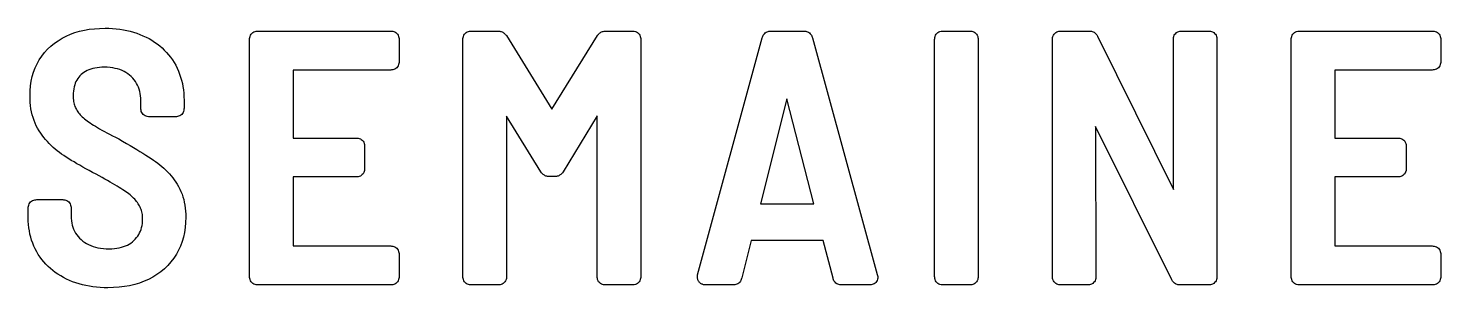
# Model space of a CAD drawing. Header units: millimetres. Extents: x -8.7 to 8.7, y -1.6 to 1.6.
import ezdxf

# ---------------------------------------------------------------- set-up
doc = ezdxf.new("R2010")
doc.units = ezdxf.units.MM

msp = doc.modelspace()

# ---------------------------------------------------------------- linework, layer by layer
for points in [[(-8.664, -0.553), (-8.654, -0.541), (-8.642, -0.531), (-8.63, -0.523), (-8.616, -0.518), (-8.603, -0.515), (-8.59, -0.513), (-8.579, -0.512), (-8.259, -0.512), (-8.248, -0.513), (-8.235, -0.515), (-8.222, -0.518), (-8.209, -0.523), (-8.196, -0.531), (-8.185, -0.541), (-8.175, -0.553), (-8.167, -0.565), (-8.162, -0.579), (-8.158, -0.592), (-8.156, -0.605), (-8.156, -0.616), (-8.156, -0.711), (-8.155, -0.742), (-8.152, -0.772), (-8.148, -0.8), (-8.142, -0.827), (-8.134, -0.852), (-8.125, -0.877), (-8.114, -0.9), (-8.101, -0.923), (-8.087, -0.944), (-8.071, -0.965), (-8.053, -0.985), (-8.033, -1.004), (-8.012, -1.022), (-7.989, -1.038), (-7.965, -1.052), (-7.94, -1.066), (-7.914, -1.077), (-7.886, -1.088), (-7.857, -1.096), (-7.826, -1.104), (-7.793, -1.109), (-7.759, -1.113), (-7.724, -1.116), (-7.686, -1.117), (-7.654, -1.116), (-7.622, -1.114), (-7.592, -1.11), (-7.564, -1.105), (-7.537, -1.098), (-7.511, -1.09), (-7.487, -1.081), (-7.464, -1.071), (-7.442, -1.059), (-7.421, -1.046), (-7.402, -1.031), (-7.384, -1.015), (-7.367, -0.998), (-7.351, -0.98), (-7.337, -0.962), (-7.325, -0.942), (-7.314, -0.922), (-7.304, -0.901), (-7.296, -0.878), (-7.289, -0.855), (-7.284, -0.831), (-7.28, -0.805), (-7.278, -0.778), (-7.277, -0.75), (-7.277, -0.731), (-7.279, -0.713), (-7.28, -0.696), (-7.283, -0.679), (-7.287, -0.663), (-7.291, -0.647), (-7.295, -0.632), (-7.301, -0.617), (-7.307, -0.603), (-7.314, -0.589), (-7.322, -0.575), (-7.331, -0.562), (-7.34, -0.548), (-7.351, -0.535), (-7.362, -0.521), (-7.374, -0.508), (-7.387, -0.495), (-7.401, -0.481), (-7.415, -0.468), (-7.43, -0.455), (-7.447, -0.442), (-7.464, -0.429), (-7.481, -0.416), (-7.5, -0.403), (-7.521, -0.39), (-7.543, -0.376), (-7.566, -0.361), (-7.591, -0.345), (-7.618, -0.329), (-7.646, -0.313), (-7.676, -0.296), (-7.708, -0.278), (-7.741, -0.259), (-7.775, -0.24), (-7.811, -0.221), (-7.849, -0.2), (-7.891, -0.178), (-7.933, -0.155), (-7.973, -0.133), (-8.012, -0.112), (-8.05, -0.09), (-8.086, -0.07), (-8.12, -0.049), (-8.154, -0.029), (-8.185, -0.009), (-8.216, 0.01), (-8.245, 0.029), (-8.272, 0.048), (-8.3, 0.067), (-8.326, 0.087), (-8.352, 0.108), (-8.377, 0.13), (-8.401, 0.153), (-8.425, 0.177), (-8.448, 0.201), (-8.469, 0.226), (-8.491, 0.252), (-8.511, 0.279), (-8.53, 0.307), (-8.549, 0.336), (-8.567, 0.366), (-8.584, 0.397), (-8.598, 0.43), (-8.612, 0.463), (-8.623, 0.498), (-8.634, 0.533), (-8.642, 0.569), (-8.649, 0.606), (-8.654, 0.644), (-8.658, 0.683), (-8.661, 0.722), (-8.661, 0.763), (-8.66, 0.825), (-8.654, 0.886), (-8.646, 0.944), (-8.633, 1.001), (-8.617, 1.056), (-8.598, 1.108), (-8.574, 1.159), (-8.547, 1.207), (-8.517, 1.252), (-8.483, 1.296), (-8.445, 1.337), (-8.404, 1.375), (-8.361, 1.411), (-8.315, 1.443), (-8.266, 1.473), (-8.216, 1.499), (-8.163, 1.522), (-8.109, 1.542), (-8.052, 1.559), (-7.993, 1.572), (-7.932, 1.583), (-7.869, 1.59), (-7.805, 1.595), (-7.738, 1.596), (-7.691, 1.596), (-7.646, 1.593), (-7.601, 1.59), (-7.557, 1.584), (-7.513, 1.577), (-7.471, 1.569), (-7.429, 1.559), (-7.388, 1.548), (-7.349, 1.535), (-7.31, 1.521), (-7.272, 1.504), (-7.234, 1.487), (-7.198, 1.468), (-7.164, 1.448), (-7.13, 1.426), (-7.098, 1.403), (-7.067, 1.379), (-7.038, 1.354), (-7.01, 1.327), (-6.983, 1.299), (-6.958, 1.27), (-6.934, 1.239), (-6.911, 1.207), (-6.89, 1.174), (-6.87, 1.14), (-6.852, 1.105), (-6.836, 1.07), (-6.822, 1.033), (-6.809, 0.995), (-6.798, 0.957), (-6.788, 0.918), (-6.781, 0.878), (-6.775, 0.838), (-6.771, 0.796), (-6.768, 0.754), (-6.767, 0.712), (-6.767, 0.612), (-6.768, 0.6), (-6.77, 0.587), (-6.773, 0.574), (-6.778, 0.561), (-6.786, 0.548), (-6.796, 0.537), (-6.808, 0.527), (-6.82, 0.519), (-6.834, 0.514), (-6.847, 0.51), (-6.86, 0.508), (-6.871, 0.508), (-7.195, 0.508), (-7.206, 0.508), (-7.219, 0.51), (-7.232, 0.514), (-7.245, 0.519), (-7.258, 0.527), (-7.27, 0.537), (-7.28, 0.548), (-7.287, 0.561), (-7.293, 0.574), (-7.296, 0.587), (-7.298, 0.6), (-7.298, 0.612), (-7.298, 0.702), (-7.299, 0.734), (-7.302, 0.764), (-7.306, 0.792), (-7.312, 0.819), (-7.319, 0.845), (-7.328, 0.871), (-7.339, 0.895), (-7.351, 0.918), (-7.365, 0.94), (-7.38, 0.961), (-7.398, 0.981), (-7.417, 1.001), (-7.437, 1.019), (-7.458, 1.036), (-7.481, 1.051), (-7.505, 1.065), (-7.53, 1.076), (-7.556, 1.087), (-7.584, 1.096), (-7.613, 1.103), (-7.644, 1.109), (-7.677, 1.113), (-7.711, 1.116), (-7.746, 1.117), (-7.778, 1.116), (-7.808, 1.114), (-7.837, 1.11), (-7.864, 1.106), (-7.89, 1.1), (-7.914, 1.093), (-7.937, 1.085), (-7.959, 1.075), (-7.979, 1.064), (-7.998, 1.053), (-8.016, 1.04), (-8.033, 1.026), (-8.048, 1.01), (-8.062, 0.994), (-8.075, 0.977), (-8.086, 0.959), (-8.096, 0.94), (-8.105, 0.919), (-8.112, 0.898), (-8.119, 0.874), (-8.124, 0.85), (-8.127, 0.824), (-8.129, 0.796), (-8.13, 0.767), (-8.13, 0.748), (-8.129, 0.73), (-8.127, 0.713), (-8.125, 0.696), (-8.121, 0.68), (-8.118, 0.664), (-8.113, 0.649), (-8.108, 0.635), (-8.103, 0.621), (-8.096, 0.607), (-8.09, 0.595), (-8.082, 0.582), (-8.074, 0.569), (-8.064, 0.557), (-8.054, 0.544), (-8.043, 0.531), (-8.031, 0.519), (-8.018, 0.506), (-8.004, 0.494), (-7.99, 0.481), (-7.974, 0.468), (-7.958, 0.456), (-7.94, 0.443), (-7.922, 0.431), (-7.902, 0.418), (-7.881, 0.404), (-7.857, 0.39), (-7.832, 0.375), (-7.806, 0.36), (-7.777, 0.344), (-7.747, 0.327), (-7.716, 0.31), (-7.682, 0.292), (-7.647, 0.274), (-7.611, 0.255), (-7.571, 0.235), (-7.522, 0.206), (-7.475, 0.18), (-7.43, 0.154), (-7.388, 0.129), (-7.347, 0.104), (-7.309, 0.081), (-7.272, 0.058), (-7.237, 0.036), (-7.204, 0.015), (-7.173, -0.005), (-7.144, -0.025), (-7.117, -0.044), (-7.091, -0.063), (-7.065, -0.083), (-7.04, -0.104), (-7.016, -0.125), (-6.992, -0.148), (-6.97, -0.17), (-6.948, -0.194), (-6.927, -0.218), (-6.907, -0.244), (-6.888, -0.269), (-6.869, -0.296), (-6.852, -0.323), (-6.835, -0.352), (-6.819, -0.382), (-6.805, -0.413), (-6.792, -0.444), (-6.781, -0.477), (-6.772, -0.511), (-6.764, -0.545), (-6.757, -0.58), (-6.752, -0.616), (-6.749, -0.653), (-6.747, -0.69), (-6.746, -0.729), (-6.748, -0.792), (-6.753, -0.855), (-6.762, -0.915), (-6.775, -0.973), (-6.791, -1.029), (-6.811, -1.083), (-6.835, -1.135), (-6.862, -1.185), (-6.893, -1.233), (-6.928, -1.278), (-6.967, -1.321), (-7.008, -1.362), (-7.053, -1.399), (-7.101, -1.434), (-7.151, -1.465), (-7.203, -1.493), (-7.258, -1.517), (-7.315, -1.538), (-7.374, -1.556), (-7.436, -1.571), (-7.499, -1.582), (-7.565, -1.59), (-7.633, -1.595), (-7.703, -1.596), (-7.751, -1.596), (-7.797, -1.593), (-7.843, -1.59), (-7.887, -1.585), (-7.931, -1.578), (-7.974, -1.57), (-8.016, -1.56), (-8.057, -1.549), (-8.097, -1.536), (-8.137, -1.522), (-8.175, -1.507), (-8.213, -1.489), (-8.249, -1.471), (-8.284, -1.451), (-8.318, -1.43), (-8.35, -1.408), (-8.381, -1.384), (-8.411, -1.36), (-8.439, -1.334), (-8.466, -1.307), (-8.492, -1.278), (-8.516, -1.249), (-8.538, -1.218), (-8.56, -1.186), (-8.579, -1.153), (-8.597, -1.119), (-8.614, -1.084), (-8.628, -1.048), (-8.641, -1.012), (-8.652, -0.974), (-8.662, -0.936), (-8.669, -0.897), (-8.675, -0.857), (-8.679, -0.816), (-8.682, -0.775), (-8.683, -0.733), (-8.683, -0.616), (-8.682, -0.605), (-8.68, -0.592), (-8.677, -0.579), (-8.672, -0.565)], [(-4.651, 0.246), (-4.64, 0.246), (-4.627, 0.244), (-4.614, 0.241), (-4.6, 0.235), (-4.588, 0.227), (-4.576, 0.218), (-4.566, 0.206), (-4.558, 0.193), (-4.553, 0.18), (-4.55, 0.167), (-4.548, 0.154), (-4.547, 0.143), (-4.547, -0.13), (-4.548, -0.141), (-4.55, -0.154), (-4.553, -0.167), (-4.558, -0.18), (-4.566, -0.193), (-4.576, -0.205), (-4.588, -0.215), (-4.6, -0.222), (-4.614, -0.228), (-4.627, -0.231), (-4.64, -0.233), (-4.651, -0.233), (-5.426, -0.233), (-5.426, -1.082), (-4.227, -1.082), (-4.215, -1.083), (-4.202, -1.085), (-4.189, -1.088), (-4.176, -1.093), (-4.163, -1.101), (-4.152, -1.111), (-4.142, -1.123), (-4.134, -1.135), (-4.129, -1.149), (-4.125, -1.162), (-4.123, -1.175), (-4.123, -1.186), (-4.123, -1.458), (-4.123, -1.47), (-4.125, -1.483), (-4.129, -1.496), (-4.134, -1.509), (-4.142, -1.522), (-4.152, -1.533), (-4.163, -1.543), (-4.176, -1.551), (-4.189, -1.556), (-4.202, -1.56), (-4.215, -1.562), (-4.227, -1.562), (-5.858, -1.562), (-5.869, -1.562), (-5.882, -1.56), (-5.895, -1.556), (-5.908, -1.551), (-5.921, -1.543), (-5.933, -1.533), (-5.942, -1.522), (-5.95, -1.509), (-5.956, -1.496), (-5.959, -1.483), (-5.961, -1.47), (-5.961, -1.458), (-5.961, 1.458), (-5.961, 1.47), (-5.959, 1.483), (-5.956, 1.496), (-5.95, 1.509), (-5.942, 1.522), (-5.933, 1.533), (-5.921, 1.543), (-5.908, 1.551), (-5.895, 1.556), (-5.882, 1.56), (-5.869, 1.562), (-5.858, 1.562), (-4.227, 1.562), (-4.215, 1.562), (-4.202, 1.56), (-4.189, 1.556), (-4.176, 1.551), (-4.163, 1.543), (-4.152, 1.533), (-4.142, 1.522), (-4.134, 1.509), (-4.129, 1.496), (-4.125, 1.483), (-4.123, 1.47), (-4.123, 1.458), (-4.123, 1.186), (-4.123, 1.175), (-4.125, 1.162), (-4.129, 1.149), (-4.134, 1.135), (-4.142, 1.123), (-4.152, 1.111), (-4.163, 1.101), (-4.176, 1.093), (-4.189, 1.088), (-4.202, 1.085), (-4.215, 1.083), (-4.227, 1.082), (-5.426, 1.082), (-5.426, 0.246)], [(-2.805, -1.483), (-2.809, -1.496), (-2.814, -1.509), (-2.822, -1.522), (-2.832, -1.533), (-2.843, -1.543), (-2.856, -1.551), (-2.869, -1.556), (-2.882, -1.56), (-2.895, -1.562), (-2.907, -1.562), (-3.235, -1.562), (-3.246, -1.562), (-3.259, -1.56), (-3.272, -1.556), (-3.285, -1.551), (-3.298, -1.543), (-3.31, -1.533), (-3.32, -1.522), (-3.327, -1.509), (-3.333, -1.496), (-3.336, -1.483), (-3.338, -1.47), (-3.338, -1.458), (-3.338, 1.458), (-3.338, 1.47), (-3.336, 1.483), (-3.333, 1.496), (-3.327, 1.509), (-3.32, 1.522), (-3.31, 1.533), (-3.298, 1.543), (-3.285, 1.551), (-3.272, 1.556), (-3.259, 1.56), (-3.246, 1.562), (-3.235, 1.562), (-2.907, 1.562), (-2.898, 1.562), (-2.887, 1.56), (-2.877, 1.558), (-2.867, 1.555), (-2.858, 1.551), (-2.849, 1.546), (-2.84, 1.541), (-2.832, 1.535), (-2.825, 1.528), (-2.818, 1.521), (-2.812, 1.514), (-2.805, 1.505), (-2.244, 0.599), (-1.686, 1.505), (-1.68, 1.514), (-1.673, 1.521), (-1.667, 1.528), (-1.659, 1.535), (-1.651, 1.541), (-1.643, 1.546), (-1.634, 1.551), (-1.624, 1.555), (-1.614, 1.558), (-1.604, 1.56), (-1.594, 1.562), (-1.585, 1.562), (-1.257, 1.562), (-1.245, 1.562), (-1.232, 1.56), (-1.219, 1.556), (-1.206, 1.551), (-1.193, 1.543), (-1.182, 1.533), (-1.172, 1.522), (-1.164, 1.509), (-1.159, 1.496), (-1.155, 1.483), (-1.153, 1.47), (-1.153, 1.458), (-1.153, -1.458), (-1.153, -1.47), (-1.155, -1.483), (-1.159, -1.496), (-1.164, -1.509), (-1.172, -1.522), (-1.182, -1.533), (-1.193, -1.543), (-1.206, -1.551), (-1.219, -1.556), (-1.232, -1.56), (-1.245, -1.562), (-1.257, -1.562), (-1.585, -1.562), (-1.596, -1.562), (-1.609, -1.56), (-1.622, -1.556), (-1.635, -1.551), (-1.648, -1.543), (-1.66, -1.533), (-1.67, -1.522), (-1.677, -1.509), (-1.683, -1.496), (-1.686, -1.483), (-1.688, -1.47), (-1.688, -1.458), (-1.688, 0.52), (-2.106, -0.172), (-2.113, -0.181), (-2.119, -0.188), (-2.126, -0.195), (-2.134, -0.202), (-2.142, -0.208), (-2.15, -0.213), (-2.159, -0.218), (-2.169, -0.222), (-2.179, -0.225), (-2.189, -0.227), (-2.199, -0.229), (-2.208, -0.229), (-2.279, -0.229), (-2.288, -0.229), (-2.298, -0.227), (-2.308, -0.225), (-2.318, -0.222), (-2.328, -0.218), (-2.337, -0.213), (-2.345, -0.208), (-2.353, -0.202), (-2.361, -0.195), (-2.368, -0.188), (-2.374, -0.181), (-2.381, -0.172), (-2.803, 0.514), (-2.803, -1.458), (-2.803, -1.47)], [(0.084, -1.493), (0.079, -1.505), (0.072, -1.517), (0.064, -1.529), (0.053, -1.538), (0.042, -1.547), (0.03, -1.553), (0.017, -1.557), (0.005, -1.56), (-0.007, -1.562), (-0.018, -1.562), (-0.354, -1.562), (-0.36, -1.562), (-0.367, -1.561), (-0.374, -1.56), (-0.381, -1.559), (-0.388, -1.557), (-0.395, -1.554), (-0.402, -1.551), (-0.409, -1.547), (-0.416, -1.543), (-0.422, -1.538), (-0.428, -1.533), (-0.433, -1.527), (-0.438, -1.52), (-0.443, -1.514), (-0.446, -1.506), (-0.45, -1.499), (-0.452, -1.491), (-0.454, -1.484), (-0.455, -1.476), (-0.455, -1.469), (-0.455, -1.461), (-0.455, -1.454), (-0.454, -1.447), (-0.453, -1.439), (0.341, 1.478), (0.343, 1.486), (0.347, 1.497), (0.353, 1.509), (0.359, 1.519), (0.368, 1.529), (0.377, 1.538), (0.388, 1.546), (0.4, 1.552), (0.412, 1.557), (0.424, 1.56), (0.436, 1.562), (0.447, 1.562), (0.852, 1.562), (0.863, 1.562), (0.875, 1.56), (0.887, 1.557), (0.899, 1.552), (0.91, 1.546), (0.921, 1.538), (0.931, 1.529), (0.939, 1.519), (0.946, 1.509), (0.951, 1.497), (0.955, 1.486), (0.958, 1.478), (1.754, -1.435), (1.762, -1.457), (1.761, -1.478), (1.758, -1.491), (1.754, -1.505), (1.747, -1.518), (1.738, -1.53), (1.728, -1.54), (1.716, -1.548), (1.703, -1.554), (1.691, -1.558), (1.679, -1.56), (1.668, -1.562), (1.658, -1.562), (1.317, -1.562), (1.306, -1.562), (1.294, -1.56), (1.282, -1.557), (1.27, -1.552), (1.258, -1.546), (1.247, -1.538), (1.238, -1.529), (1.229, -1.519), (1.223, -1.509), (1.217, -1.497), (1.213, -1.486), (1.211, -1.477), (1.091, -1.013), (0.204, -1.013), (0.089, -1.474), (0.088, -1.481)], [(2.489, 1.533), (2.501, 1.543), (2.513, 1.551), (2.526, 1.556), (2.54, 1.56), (2.552, 1.562), (2.564, 1.562), (2.892, 1.562), (2.903, 1.562), (2.916, 1.56), (2.929, 1.556), (2.942, 1.551), (2.955, 1.543), (2.967, 1.533), (2.977, 1.522), (2.984, 1.509), (2.99, 1.496), (2.993, 1.483), (2.995, 1.47), (2.996, 1.458), (2.996, -1.458), (2.995, -1.47), (2.993, -1.483), (2.99, -1.496), (2.984, -1.509), (2.977, -1.522), (2.967, -1.533), (2.955, -1.543), (2.942, -1.551), (2.929, -1.556), (2.916, -1.56), (2.903, -1.562), (2.892, -1.562), (2.564, -1.562), (2.552, -1.562), (2.54, -1.56), (2.526, -1.556), (2.513, -1.551), (2.501, -1.543), (2.489, -1.533), (2.479, -1.522), (2.471, -1.509), (2.466, -1.496), (2.462, -1.483), (2.461, -1.47), (2.46, -1.458), (2.46, 1.458), (2.461, 1.47), (2.462, 1.483), (2.466, 1.496), (2.471, 1.509), (2.479, 1.522)], [(4.442, -1.483), (4.438, -1.496), (4.433, -1.509), (4.425, -1.522), (4.415, -1.533), (4.404, -1.543), (4.391, -1.551), (4.378, -1.556), (4.365, -1.56), (4.352, -1.562), (4.341, -1.562), (4.012, -1.562), (4.001, -1.562), (3.988, -1.56), (3.975, -1.556), (3.962, -1.551), (3.949, -1.543), (3.937, -1.533), (3.928, -1.522), (3.92, -1.509), (3.914, -1.496), (3.911, -1.483), (3.909, -1.47), (3.909, -1.458), (3.909, 1.458), (3.909, 1.47), (3.911, 1.483), (3.914, 1.496), (3.92, 1.509), (3.928, 1.522), (3.937, 1.533), (3.949, 1.543), (3.962, 1.551), (3.975, 1.556), (3.988, 1.56), (4.001, 1.562), (4.012, 1.562), (4.357, 1.562), (4.367, 1.562), (4.378, 1.561), (4.388, 1.559), (4.399, 1.556), (4.41, 1.551), (4.42, 1.546), (4.43, 1.54), (4.439, 1.532), (4.447, 1.524), (4.454, 1.514), (4.46, 1.505), (4.464, 1.497), (5.396, -0.387), (5.396, 1.458), (5.396, 1.47), (5.398, 1.483), (5.402, 1.496), (5.407, 1.509), (5.415, 1.522), (5.425, 1.533), (5.436, 1.543), (5.449, 1.551), (5.462, 1.556), (5.475, 1.56), (5.488, 1.562), (5.499, 1.562), (5.828, 1.562), (5.839, 1.562), (5.852, 1.56), (5.865, 1.556), (5.878, 1.551), (5.891, 1.543), (5.903, 1.533), (5.912, 1.522), (5.92, 1.509), (5.926, 1.496), (5.929, 1.483), (5.931, 1.47), (5.931, 1.458), (5.931, -1.458), (5.931, -1.47), (5.929, -1.483), (5.926, -1.496), (5.92, -1.509), (5.912, -1.522), (5.903, -1.533), (5.891, -1.543), (5.878, -1.551), (5.865, -1.556), (5.852, -1.56), (5.839, -1.562), (5.828, -1.562), (5.483, -1.562), (5.473, -1.562), (5.462, -1.561), (5.452, -1.559), (5.441, -1.556), (5.43, -1.551), (5.42, -1.546), (5.41, -1.54), (5.401, -1.532), (5.393, -1.524), (5.386, -1.514), (5.38, -1.505), (5.376, -1.497), (4.44, 0.387), (4.444, -1.458), (4.444, -1.47)], [(8.166, 0.246), (8.179, 0.244), (8.192, 0.241), (8.205, 0.235), (8.218, 0.227), (8.23, 0.218), (8.24, 0.206), (8.247, 0.193), (8.253, 0.18), (8.256, 0.167), (8.258, 0.154), (8.258, 0.143), (8.258, -0.13), (8.258, -0.141), (8.256, -0.154), (8.253, -0.167), (8.247, -0.18), (8.24, -0.193), (8.23, -0.205), (8.218, -0.215), (8.205, -0.222), (8.192, -0.228), (8.179, -0.231), (8.166, -0.233), (8.155, -0.233), (7.38, -0.233), (7.38, -1.082), (8.579, -1.082), (8.59, -1.083), (8.603, -1.085), (8.616, -1.088), (8.63, -1.093), (8.642, -1.101), (8.654, -1.111), (8.664, -1.123), (8.672, -1.135), (8.677, -1.149), (8.68, -1.162), (8.682, -1.175), (8.683, -1.186), (8.683, -1.458), (8.682, -1.47), (8.68, -1.483), (8.677, -1.496), (8.672, -1.509), (8.664, -1.522), (8.654, -1.533), (8.642, -1.543), (8.63, -1.551), (8.616, -1.556), (8.603, -1.56), (8.59, -1.562), (8.579, -1.562), (6.948, -1.562), (6.937, -1.562), (6.924, -1.56), (6.911, -1.556), (6.898, -1.551), (6.885, -1.543), (6.873, -1.533), (6.863, -1.522), (6.856, -1.509), (6.85, -1.496), (6.847, -1.483), (6.845, -1.47), (6.844, -1.458), (6.844, 1.458), (6.845, 1.47), (6.847, 1.483), (6.85, 1.496), (6.856, 1.509), (6.863, 1.522), (6.873, 1.533), (6.885, 1.543), (6.898, 1.551), (6.911, 1.556), (6.924, 1.56), (6.937, 1.562), (6.948, 1.562), (8.579, 1.562), (8.59, 1.562), (8.603, 1.56), (8.616, 1.556), (8.63, 1.551), (8.642, 1.543), (8.654, 1.533), (8.664, 1.522), (8.672, 1.509), (8.677, 1.496), (8.68, 1.483), (8.682, 1.47), (8.683, 1.458), (8.683, 1.186), (8.682, 1.175), (8.68, 1.162), (8.677, 1.149), (8.672, 1.135), (8.664, 1.123), (8.654, 1.111), (8.642, 1.101), (8.63, 1.093), (8.616, 1.088), (8.603, 1.085), (8.59, 1.083), (8.579, 1.082), (7.38, 1.082), (7.38, 0.246), (8.155, 0.246)], [(0.318, -0.564), (0.977, -0.564), (0.645, 0.726)]]:
    msp.add_lwpolyline(points, close=True)

doc.saveas('drawing.dxf')
